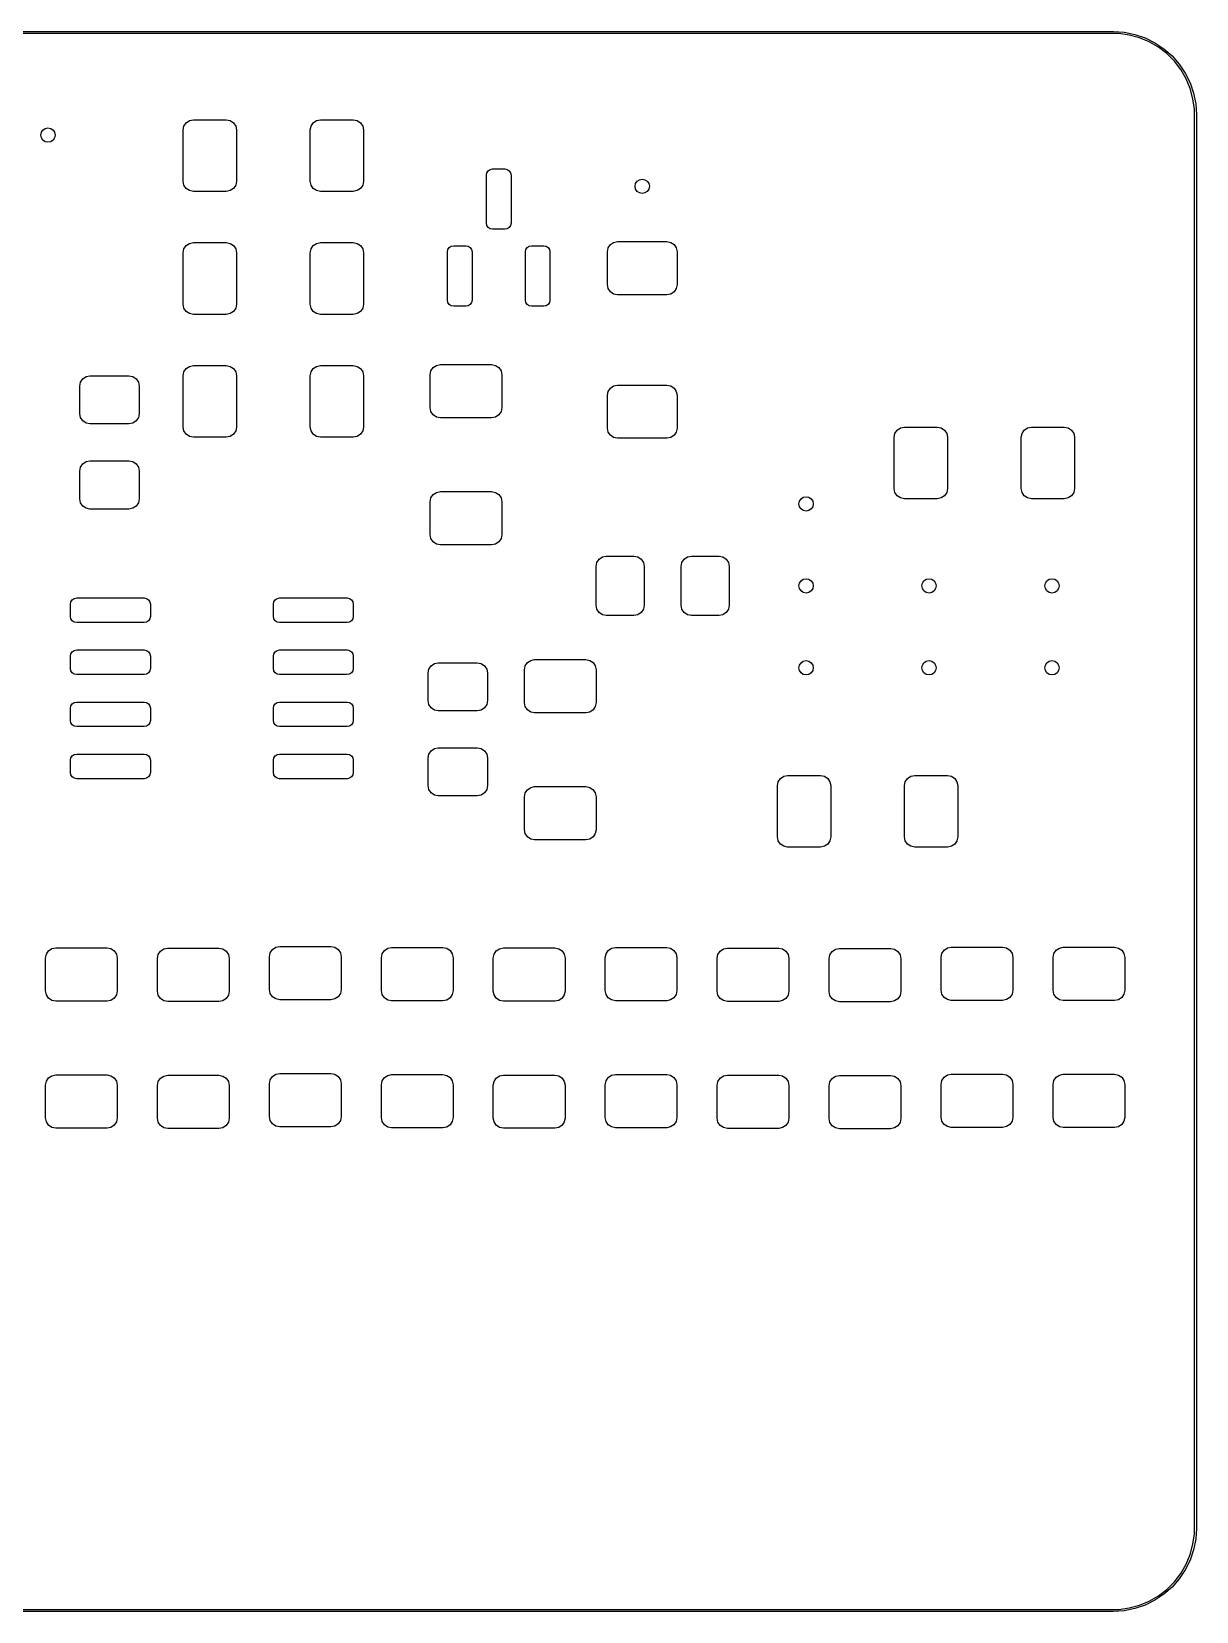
# Model space of a CAD drawing. Header units: millimetres. Extents: x 113.4 to 170.4, y -113 to -74.5.
# Drawn here: x 142 to 170.42, y -113.02 to -74.47 of the extents above; entities that cross this region are included whole.
import ezdxf

# ---------------------------------------------------------------- set-up
doc = ezdxf.new("R2010")
doc.units = ezdxf.units.MM
doc.layers.add('F.Paste', color=253, linetype='CONTINUOUS', true_color=0xb4a09a)

msp = doc.modelspace()

# ---------------------------------------------------------------- linework, layer by layer
at = {"layer": 'F.Paste', "linetype": 'CONTINUOUS'}
for p, q in [((115.4, -74.475), (168.4, -74.475)), ((168.4, -74.525), (115.4, -74.525)), ((168.4, -74.475), (168.664316, -74.492324)), ((168.529448, -74.525), (168.4, -74.525)), ((168.78613, -74.558792), (168.529448, -74.525)), ((168.664316, -74.492324), (168.924109, -74.544)), ((169.036205, -74.6258), (168.78613, -74.558792)), ((168.924109, -74.544), (169.174934, -74.629144)), ((169.275395, -74.724875), (169.036205, -74.6258)), ((169.174934, -74.629144), (169.4125, -74.746298)), ((169.499606, -74.854323), (169.275395, -74.724875)), ((169.4125, -74.746298), (169.632742, -74.893459)), ((169.705003, -75.01193), (169.499606, -74.854323)), ((169.632742, -74.893459), (169.831892, -75.068108)), ((169.88807, -75.194997), (169.705003, -75.01193)), ((169.831892, -75.068108), (170.006541, -75.267258)), ((170.045677, -75.400394), (169.88807, -75.194997)), ((170.006541, -75.267258), (170.153702, -75.4875)), ((170.175125, -75.624605), (170.045677, -75.400394)), ((170.153702, -75.4875), (170.270856, -75.725066)), ((170.2742, -75.863795), (170.175125, -75.624605)), ((170.270856, -75.725066), (170.356, -75.975891)), ((170.341208, -76.11387), (170.2742, -75.863795)), ((170.375, -76.370552), (170.341208, -76.11387)), ((170.356, -75.975891), (170.407676, -76.235684)), ((170.407676, -76.235684), (170.425, -76.5)), ((145.71903, -76.779329), (145.773223, -76.698223)), ((145.773223, -76.698223), (145.854329, -76.64403)), ((145.854329, -76.64403), (145.95, -76.625)), ((145.95, -76.625), (146.75, -76.625)), ((146.75, -76.625), (146.845671, -76.64403)), ((146.845671, -76.64403), (146.926777, -76.698223)), ((146.926777, -76.698223), (146.98097, -76.779329)), ((148.81903, -76.779329), (148.873223, -76.698223)), ((148.873223, -76.698223), (148.954329, -76.64403)), ((148.954329, -76.64403), (149.05, -76.625)), ((149.05, -76.625), (149.85, -76.625)), ((149.85, -76.625), (149.945671, -76.64403)), ((149.945671, -76.64403), (150.026777, -76.698223)), ((150.026777, -76.698223), (150.08097, -76.779329)), ((170.375, -76.5), (170.375, -76.370552)), ((170.375, -111), (170.375, -76.5)), ((170.425, -76.5), (170.425, -111)), ((145.7, -76.875), (145.71903, -76.779329)), ((145.7, -78.125), (145.7, -76.875)), ((146.98097, -76.779329), (147, -76.875)), ((147, -76.875), (147, -78.125)), ((148.8, -76.875), (148.81903, -76.779329)), ((148.8, -78.125), (148.8, -76.875)), ((150.08097, -76.779329), (150.1, -76.875)), ((150.1, -76.875), (150.1, -78.125)), ((153.111418, -77.917597), (153.143934, -77.868934)), ((153.143934, -77.868934), (153.192597, -77.836418)), ((153.192597, -77.836418), (153.25, -77.825)), ((153.25, -77.825), (153.55, -77.825)), ((153.55, -77.825), (153.607403, -77.836418)), ((153.607403, -77.836418), (153.656066, -77.868934)), ((153.656066, -77.868934), (153.688582, -77.917597)), ((145.71903, -78.220671), (145.7, -78.125)), ((145.773223, -78.301777), (145.71903, -78.220671)), ((146.98097, -78.220671), (146.926777, -78.301777)), ((147, -78.125), (146.98097, -78.220671)), ((148.81903, -78.220671), (148.8, -78.125)), ((148.873223, -78.301777), (148.81903, -78.220671)), ((150.08097, -78.220671), (150.026777, -78.301777)), ((150.1, -78.125), (150.08097, -78.220671)), ((153.1, -77.975), (153.111418, -77.917597)), ((153.1, -79.15), (153.1, -77.975)), ((153.688582, -77.917597), (153.7, -77.975)), ((153.7, -77.975), (153.7, -79.15)), ((145.854329, -78.35597), (145.773223, -78.301777)), ((145.95, -78.375), (145.854329, -78.35597)), ((146.75, -78.375), (145.95, -78.375)), ((146.845671, -78.35597), (146.75, -78.375)), ((146.926777, -78.301777), (146.845671, -78.35597)), ((148.954329, -78.35597), (148.873223, -78.301777)), ((149.05, -78.375), (148.954329, -78.35597)), ((149.85, -78.375), (149.05, -78.375)), ((149.945671, -78.35597), (149.85, -78.375)), ((150.026777, -78.301777), (149.945671, -78.35597)), ((153.111418, -79.207403), (153.1, -79.15)), ((153.143934, -79.256066), (153.111418, -79.207403)), ((153.192597, -79.288582), (153.143934, -79.256066)), ((153.25, -79.3), (153.192597, -79.288582)), ((153.55, -79.3), (153.25, -79.3)), ((153.607403, -79.288582), (153.55, -79.3)), ((153.656066, -79.256066), (153.607403, -79.288582)), ((153.688582, -79.207403), (153.656066, -79.256066)), ((153.7, -79.15), (153.688582, -79.207403)), ((145.7, -79.875), (145.71903, -79.779329)), ((145.71903, -79.779329), (145.773223, -79.698223)), ((145.773223, -79.698223), (145.854329, -79.64403)), ((145.854329, -79.64403), (145.95, -79.625)), ((145.95, -79.625), (146.75, -79.625)), ((146.75, -79.625), (146.845671, -79.64403)), ((146.845671, -79.64403), (146.926777, -79.698223)), ((146.926777, -79.698223), (146.98097, -79.779329)), ((146.98097, -79.779329), (147, -79.875)), ((148.8, -79.875), (148.81903, -79.779329)), ((148.81903, -79.779329), (148.873223, -79.698223)), ((148.873223, -79.698223), (148.954329, -79.64403)), ((148.954329, -79.64403), (149.05, -79.625)), ((149.05, -79.625), (149.85, -79.625)), ((149.85, -79.625), (149.945671, -79.64403)), ((149.945671, -79.64403), (150.026777, -79.698223)), ((150.026777, -79.698223), (150.08097, -79.779329)), ((150.08097, -79.779329), (150.1, -79.875)), ((152.15, -79.85), (152.161418, -79.792597)), ((152.161418, -79.792597), (152.193934, -79.743934)), ((152.193934, -79.743934), (152.242597, -79.711418)), ((152.242597, -79.711418), (152.3, -79.7)), ((152.3, -79.7), (152.6, -79.7)), ((152.6, -79.7), (152.657403, -79.711418)), ((152.657403, -79.711418), (152.706066, -79.743934)), ((152.706066, -79.743934), (152.738582, -79.792597)), ((152.738582, -79.792597), (152.75, -79.85)), ((154.05, -79.85), (154.061418, -79.792597)), ((154.061418, -79.792597), (154.093934, -79.743934)), ((154.093934, -79.743934), (154.142597, -79.711418)), ((154.142597, -79.711418), (154.2, -79.7)), ((154.2, -79.7), (154.5, -79.7)), ((154.5, -79.7), (154.557403, -79.711418)), ((154.557403, -79.711418), (154.606066, -79.743934)), ((154.606066, -79.743934), (154.638582, -79.792597)), ((154.638582, -79.792597), (154.65, -79.85)), ((156.05, -79.85), (156.06903, -79.754329)), ((156.06903, -79.754329), (156.123223, -79.673223)), ((156.123223, -79.673223), (156.204329, -79.61903)), ((156.204329, -79.61903), (156.3, -79.6)), ((156.3, -79.6), (157.5, -79.6)), ((157.5, -79.6), (157.595671, -79.61903)), ((157.595671, -79.61903), (157.676777, -79.673223)), ((157.676777, -79.673223), (157.73097, -79.754329)), ((157.73097, -79.754329), (157.75, -79.85)), ((145.7, -81.125), (145.7, -79.875)), ((147, -79.875), (147, -81.125)), ((148.8, -81.125), (148.8, -79.875)), ((150.1, -79.875), (150.1, -81.125)), ((152.15, -81.025), (152.15, -79.85)), ((152.75, -79.85), (152.75, -81.025)), ((154.05, -81.025), (154.05, -79.85)), ((154.65, -79.85), (154.65, -81.025)), ((156.05, -80.65), (156.05, -79.85)), ((157.75, -79.85), (157.75, -80.65)), ((156.06903, -80.745671), (156.05, -80.65)), ((156.123223, -80.826777), (156.06903, -80.745671)), ((156.204329, -80.88097), (156.123223, -80.826777)), ((156.3, -80.9), (156.204329, -80.88097)), ((157.5, -80.9), (156.3, -80.9)), ((157.595671, -80.88097), (157.5, -80.9)), ((157.676777, -80.826777), (157.595671, -80.88097)), ((157.73097, -80.745671), (157.676777, -80.826777)), ((157.75, -80.65), (157.73097, -80.745671)), ((145.71903, -81.220671), (145.7, -81.125)), ((145.773223, -81.301777), (145.71903, -81.220671)), ((145.854329, -81.35597), (145.773223, -81.301777)), ((146.926777, -81.301777), (146.845671, -81.35597)), ((146.98097, -81.220671), (146.926777, -81.301777)), ((147, -81.125), (146.98097, -81.220671)), ((148.81903, -81.220671), (148.8, -81.125)), ((148.873223, -81.301777), (148.81903, -81.220671)), ((148.954329, -81.35597), (148.873223, -81.301777)), ((150.026777, -81.301777), (149.945671, -81.35597)), ((150.08097, -81.220671), (150.026777, -81.301777)), ((150.1, -81.125), (150.08097, -81.220671)), ((152.161418, -81.082403), (152.15, -81.025)), ((152.193934, -81.131066), (152.161418, -81.082403)), ((152.242597, -81.163582), (152.193934, -81.131066)), ((152.3, -81.175), (152.242597, -81.163582)), ((152.6, -81.175), (152.3, -81.175)), ((152.657403, -81.163582), (152.6, -81.175)), ((152.706066, -81.131066), (152.657403, -81.163582)), ((152.738582, -81.082403), (152.706066, -81.131066)), ((152.75, -81.025), (152.738582, -81.082403)), ((154.061418, -81.082403), (154.05, -81.025)), ((154.093934, -81.131066), (154.061418, -81.082403)), ((154.142597, -81.163582), (154.093934, -81.131066)), ((154.2, -81.175), (154.142597, -81.163582)), ((154.5, -81.175), (154.2, -81.175)), ((154.557403, -81.163582), (154.5, -81.175)), ((154.606066, -81.131066), (154.557403, -81.163582)), ((154.638582, -81.082403), (154.606066, -81.131066)), ((154.65, -81.025), (154.638582, -81.082403)), ((145.95, -81.375), (145.854329, -81.35597)), ((146.75, -81.375), (145.95, -81.375)), ((146.845671, -81.35597), (146.75, -81.375)), ((149.05, -81.375), (148.954329, -81.35597)), ((149.85, -81.375), (149.05, -81.375)), ((149.945671, -81.35597), (149.85, -81.375)), ((143.329329, -82.89403), (143.425, -82.875)), ((143.425, -82.875), (144.375, -82.875)), ((144.375, -82.875), (144.470671, -82.89403)), ((145.7, -82.875), (145.71903, -82.779329)), ((145.7, -84.125), (145.7, -82.875)), ((145.71903, -82.779329), (145.773223, -82.698223)), ((145.773223, -82.698223), (145.854329, -82.64403)), ((145.854329, -82.64403), (145.95, -82.625)), ((145.95, -82.625), (146.75, -82.625)), ((146.75, -82.625), (146.845671, -82.64403)), ((146.845671, -82.64403), (146.926777, -82.698223)), ((146.926777, -82.698223), (146.98097, -82.779329)), ((146.98097, -82.779329), (147, -82.875)), ((147, -82.875), (147, -84.125)), ((148.8, -82.875), (148.81903, -82.779329)), ((148.8, -84.125), (148.8, -82.875)), ((148.81903, -82.779329), (148.873223, -82.698223)), ((148.873223, -82.698223), (148.954329, -82.64403)), ((148.954329, -82.64403), (149.05, -82.625)), ((149.05, -82.625), (149.85, -82.625)), ((149.85, -82.625), (149.945671, -82.64403)), ((149.945671, -82.64403), (150.026777, -82.698223)), ((150.026777, -82.698223), (150.08097, -82.779329)), ((150.08097, -82.779329), (150.1, -82.875)), ((150.1, -82.875), (150.1, -84.125)), ((151.725, -82.85), (151.74403, -82.754329)), ((151.725, -83.65), (151.725, -82.85)), ((151.74403, -82.754329), (151.798223, -82.673223)), ((151.798223, -82.673223), (151.879329, -82.61903)), ((151.879329, -82.61903), (151.975, -82.6)), ((151.975, -82.6), (153.225, -82.6)), ((153.225, -82.6), (153.320671, -82.61903)), ((153.320671, -82.61903), (153.401777, -82.673223)), ((153.401777, -82.673223), (153.45597, -82.754329)), ((153.45597, -82.754329), (153.475, -82.85)), ((153.475, -82.85), (153.475, -83.65)), ((143.175, -83.125), (143.19403, -83.029329)), ((143.175, -83.8), (143.175, -83.125)), ((143.19403, -83.029329), (143.248223, -82.948223)), ((143.248223, -82.948223), (143.329329, -82.89403)), ((144.470671, -82.89403), (144.551777, -82.948223)), ((144.551777, -82.948223), (144.60597, -83.029329)), ((144.60597, -83.029329), (144.625, -83.125)), ((144.625, -83.125), (144.625, -83.8)), ((156.05, -83.35), (156.06903, -83.254329)), ((156.06903, -83.254329), (156.123223, -83.173223)), ((156.123223, -83.173223), (156.204329, -83.11903)), ((156.204329, -83.11903), (156.3, -83.1)), ((156.3, -83.1), (157.5, -83.1)), ((157.5, -83.1), (157.595671, -83.11903)), ((157.595671, -83.11903), (157.676777, -83.173223)), ((157.676777, -83.173223), (157.73097, -83.254329)), ((157.73097, -83.254329), (157.75, -83.35)), ((151.74403, -83.745671), (151.725, -83.65)), ((153.475, -83.65), (153.45597, -83.745671)), ((156.05, -84.15), (156.05, -83.35)), ((157.75, -83.35), (157.75, -84.15)), ((143.19403, -83.895671), (143.175, -83.8)), ((143.248223, -83.976777), (143.19403, -83.895671)), ((143.329329, -84.03097), (143.248223, -83.976777)), ((143.425, -84.05), (143.329329, -84.03097)), ((144.470671, -84.03097), (144.375, -84.05)), ((144.551777, -83.976777), (144.470671, -84.03097)), ((144.60597, -83.895671), (144.551777, -83.976777)), ((144.625, -83.8), (144.60597, -83.895671)), ((151.798223, -83.826777), (151.74403, -83.745671)), ((151.879329, -83.88097), (151.798223, -83.826777)), ((151.975, -83.9), (151.879329, -83.88097)), ((153.225, -83.9), (151.975, -83.9)), ((153.320671, -83.88097), (153.225, -83.9)), ((153.401777, -83.826777), (153.320671, -83.88097)), ((153.45597, -83.745671), (153.401777, -83.826777)), ((144.375, -84.05), (143.425, -84.05)), ((145.71903, -84.220671), (145.7, -84.125)), ((145.773223, -84.301777), (145.71903, -84.220671)), ((145.854329, -84.35597), (145.773223, -84.301777)), ((145.95, -84.375), (145.854329, -84.35597)), ((146.75, -84.375), (145.95, -84.375)), ((146.845671, -84.35597), (146.75, -84.375)), ((146.926777, -84.301777), (146.845671, -84.35597)), ((146.98097, -84.220671), (146.926777, -84.301777)), ((147, -84.125), (146.98097, -84.220671)), ((148.81903, -84.220671), (148.8, -84.125)), ((148.873223, -84.301777), (148.81903, -84.220671)), ((148.954329, -84.35597), (148.873223, -84.301777)), ((149.05, -84.375), (148.954329, -84.35597)), ((149.85, -84.375), (149.05, -84.375)), ((149.945671, -84.35597), (149.85, -84.375)), ((150.026777, -84.301777), (149.945671, -84.35597)), ((150.08097, -84.220671), (150.026777, -84.301777)), ((150.1, -84.125), (150.08097, -84.220671)), ((156.06903, -84.245671), (156.05, -84.15)), ((156.123223, -84.326777), (156.06903, -84.245671)), ((156.204329, -84.38097), (156.123223, -84.326777)), ((156.3, -84.4), (156.204329, -84.38097)), ((157.5, -84.4), (156.3, -84.4)), ((157.595671, -84.38097), (157.5, -84.4)), ((157.676777, -84.326777), (157.595671, -84.38097)), ((157.73097, -84.245671), (157.676777, -84.326777)), ((157.75, -84.15), (157.73097, -84.245671)), ((163.05, -84.375), (163.06903, -84.279329)), ((163.05, -85.625), (163.05, -84.375)), ((163.06903, -84.279329), (163.123223, -84.198223)), ((163.123223, -84.198223), (163.204329, -84.14403)), ((163.204329, -84.14403), (163.3, -84.125)), ((163.3, -84.125), (164.1, -84.125)), ((164.1, -84.125), (164.195671, -84.14403)), ((164.195671, -84.14403), (164.276777, -84.198223)), ((164.276777, -84.198223), (164.33097, -84.279329)), ((164.33097, -84.279329), (164.35, -84.375)), ((164.35, -84.375), (164.35, -85.625)), ((166.15, -84.375), (166.16903, -84.279329)), ((166.15, -85.625), (166.15, -84.375)), ((166.16903, -84.279329), (166.223223, -84.198223)), ((166.223223, -84.198223), (166.304329, -84.14403)), ((166.304329, -84.14403), (166.4, -84.125)), ((166.4, -84.125), (167.2, -84.125)), ((167.2, -84.125), (167.295671, -84.14403)), ((167.295671, -84.14403), (167.376777, -84.198223)), ((167.376777, -84.198223), (167.43097, -84.279329)), ((167.43097, -84.279329), (167.45, -84.375)), ((167.45, -84.375), (167.45, -85.625)), ((143.175, -85.2), (143.19403, -85.104329)), ((143.19403, -85.104329), (143.248223, -85.023223)), ((143.248223, -85.023223), (143.329329, -84.96903)), ((143.329329, -84.96903), (143.425, -84.95)), ((143.425, -84.95), (144.375, -84.95)), ((144.375, -84.95), (144.470671, -84.96903)), ((144.470671, -84.96903), (144.551777, -85.023223)), ((144.551777, -85.023223), (144.60597, -85.104329)), ((144.60597, -85.104329), (144.625, -85.2)), ((143.175, -85.875), (143.175, -85.2)), ((144.625, -85.2), (144.625, -85.875)), ((143.19403, -85.970671), (143.175, -85.875)), ((144.625, -85.875), (144.60597, -85.970671)), ((151.725, -85.95), (151.74403, -85.854329)), ((151.725, -86.75), (151.725, -85.95)), ((151.74403, -85.854329), (151.798223, -85.773223)), ((151.798223, -85.773223), (151.879329, -85.71903)), ((151.879329, -85.71903), (151.975, -85.7)), ((151.975, -85.7), (153.225, -85.7)), ((153.225, -85.7), (153.320671, -85.71903)), ((153.320671, -85.71903), (153.401777, -85.773223)), ((153.401777, -85.773223), (153.45597, -85.854329)), ((153.45597, -85.854329), (153.475, -85.95)), ((153.475, -85.95), (153.475, -86.75)), ((163.06903, -85.720671), (163.05, -85.625)), ((163.123223, -85.801777), (163.06903, -85.720671)), ((163.204329, -85.85597), (163.123223, -85.801777)), ((163.3, -85.875), (163.204329, -85.85597)), ((164.1, -85.875), (163.3, -85.875)), ((164.195671, -85.85597), (164.1, -85.875)), ((164.276777, -85.801777), (164.195671, -85.85597)), ((164.33097, -85.720671), (164.276777, -85.801777)), ((164.35, -85.625), (164.33097, -85.720671)), ((166.16903, -85.720671), (166.15, -85.625)), ((166.223223, -85.801777), (166.16903, -85.720671)), ((166.304329, -85.85597), (166.223223, -85.801777)), ((166.4, -85.875), (166.304329, -85.85597)), ((167.2, -85.875), (166.4, -85.875)), ((167.295671, -85.85597), (167.2, -85.875)), ((167.376777, -85.801777), (167.295671, -85.85597)), ((167.43097, -85.720671), (167.376777, -85.801777)), ((167.45, -85.625), (167.43097, -85.720671)), ((143.248223, -86.051777), (143.19403, -85.970671)), ((143.329329, -86.10597), (143.248223, -86.051777)), ((143.425, -86.125), (143.329329, -86.10597)), ((144.375, -86.125), (143.425, -86.125)), ((144.470671, -86.10597), (144.375, -86.125)), ((144.551777, -86.051777), (144.470671, -86.10597)), ((144.60597, -85.970671), (144.551777, -86.051777)), ((151.74403, -86.845671), (151.725, -86.75)), ((151.798223, -86.926777), (151.74403, -86.845671)), ((151.879329, -86.98097), (151.798223, -86.926777)), ((151.975, -87), (151.879329, -86.98097)), ((153.225, -87), (151.975, -87)), ((153.320671, -86.98097), (153.225, -87)), ((153.401777, -86.926777), (153.320671, -86.98097)), ((153.45597, -86.845671), (153.401777, -86.926777)), ((153.475, -86.75), (153.45597, -86.845671)), ((155.775, -87.525), (155.79403, -87.429329)), ((155.79403, -87.429329), (155.848223, -87.348223)), ((155.848223, -87.348223), (155.929329, -87.29403)), ((155.929329, -87.29403), (156.025, -87.275)), ((156.025, -87.275), (156.7, -87.275)), ((156.7, -87.275), (156.795671, -87.29403)), ((156.795671, -87.29403), (156.876777, -87.348223)), ((156.876777, -87.348223), (156.93097, -87.429329)), ((156.93097, -87.429329), (156.95, -87.525)), ((157.85, -87.525), (157.86903, -87.429329)), ((157.86903, -87.429329), (157.923223, -87.348223)), ((157.923223, -87.348223), (158.004329, -87.29403)), ((158.004329, -87.29403), (158.1, -87.275)), ((158.1, -87.275), (158.775, -87.275)), ((158.775, -87.275), (158.870671, -87.29403)), ((158.870671, -87.29403), (158.951777, -87.348223)), ((158.951777, -87.348223), (159.00597, -87.429329)), ((159.00597, -87.429329), (159.025, -87.525)), ((155.775, -88.475), (155.775, -87.525)), ((156.95, -87.525), (156.95, -88.475)), ((157.85, -88.475), (157.85, -87.525)), ((159.025, -87.525), (159.025, -88.475)), ((142.95, -88.445), (142.961418, -88.387597)), ((142.95, -88.745), (142.95, -88.445)), ((142.961418, -88.387597), (142.993934, -88.338934)), ((142.993934, -88.338934), (143.042597, -88.306418)), ((143.042597, -88.306418), (143.1, -88.295)), ((143.1, -88.295), (144.75, -88.295)), ((144.75, -88.295), (144.807403, -88.306418)), ((144.807403, -88.306418), (144.856066, -88.338934)), ((144.856066, -88.338934), (144.888582, -88.387597)), ((144.888582, -88.387597), (144.9, -88.445)), ((144.9, -88.445), (144.9, -88.745)), ((147.9, -88.445), (147.911418, -88.387597)), ((147.9, -88.745), (147.9, -88.445)), ((147.911418, -88.387597), (147.943934, -88.338934)), ((147.943934, -88.338934), (147.992597, -88.306418)), ((147.992597, -88.306418), (148.05, -88.295)), ((148.05, -88.295), (149.7, -88.295)), ((149.7, -88.295), (149.757403, -88.306418)), ((149.757403, -88.306418), (149.806066, -88.338934)), ((149.806066, -88.338934), (149.838582, -88.387597)), ((149.838582, -88.387597), (149.85, -88.445)), ((149.85, -88.445), (149.85, -88.745)), ((155.79403, -88.570671), (155.775, -88.475)), ((155.848223, -88.651777), (155.79403, -88.570671)), ((155.929329, -88.70597), (155.848223, -88.651777)), ((156.876777, -88.651777), (156.795671, -88.70597)), ((156.93097, -88.570671), (156.876777, -88.651777)), ((156.95, -88.475), (156.93097, -88.570671)), ((157.86903, -88.570671), (157.85, -88.475)), ((157.923223, -88.651777), (157.86903, -88.570671)), ((158.004329, -88.70597), (157.923223, -88.651777)), ((158.951777, -88.651777), (158.870671, -88.70597)), ((159.00597, -88.570671), (158.951777, -88.651777)), ((159.025, -88.475), (159.00597, -88.570671)), ((142.961418, -88.802403), (142.95, -88.745)), ((142.993934, -88.851066), (142.961418, -88.802403)), ((143.042597, -88.883582), (142.993934, -88.851066)), ((143.1, -88.895), (143.042597, -88.883582)), ((144.75, -88.895), (143.1, -88.895)), ((144.807403, -88.883582), (144.75, -88.895)), ((144.856066, -88.851066), (144.807403, -88.883582)), ((144.888582, -88.802403), (144.856066, -88.851066)), ((144.9, -88.745), (144.888582, -88.802403)), ((147.911418, -88.802403), (147.9, -88.745)), ((147.943934, -88.851066), (147.911418, -88.802403)), ((147.992597, -88.883582), (147.943934, -88.851066)), ((148.05, -88.895), (147.992597, -88.883582)), ((149.7, -88.895), (148.05, -88.895)), ((149.757403, -88.883582), (149.7, -88.895)), ((149.806066, -88.851066), (149.757403, -88.883582)), ((149.838582, -88.802403), (149.806066, -88.851066)), ((149.85, -88.745), (149.838582, -88.802403)), ((156.025, -88.725), (155.929329, -88.70597)), ((156.7, -88.725), (156.025, -88.725)), ((156.795671, -88.70597), (156.7, -88.725)), ((158.1, -88.725), (158.004329, -88.70597)), ((158.775, -88.725), (158.1, -88.725)), ((158.870671, -88.70597), (158.775, -88.725)), ((142.95, -89.715), (142.961418, -89.657597)), ((142.95, -90.015), (142.95, -89.715)), ((142.961418, -89.657597), (142.993934, -89.608934)), ((142.993934, -89.608934), (143.042597, -89.576418)), ((143.042597, -89.576418), (143.1, -89.565)), ((143.1, -89.565), (144.75, -89.565)), ((144.75, -89.565), (144.807403, -89.576418)), ((144.807403, -89.576418), (144.856066, -89.608934)), ((144.856066, -89.608934), (144.888582, -89.657597)), ((144.888582, -89.657597), (144.9, -89.715)), ((144.9, -89.715), (144.9, -90.015)), ((147.9, -89.715), (147.911418, -89.657597)), ((147.9, -90.015), (147.9, -89.715)), ((147.911418, -89.657597), (147.943934, -89.608934)), ((147.943934, -89.608934), (147.992597, -89.576418)), ((147.992597, -89.576418), (148.05, -89.565)), ((148.05, -89.565), (149.7, -89.565)), ((149.7, -89.565), (149.757403, -89.576418)), ((149.757403, -89.576418), (149.806066, -89.608934)), ((149.806066, -89.608934), (149.838582, -89.657597)), ((149.838582, -89.657597), (149.85, -89.715)), ((149.85, -89.715), (149.85, -90.015)), ((154.098223, -89.873223), (154.179329, -89.81903)), ((154.179329, -89.81903), (154.275, -89.8)), ((154.275, -89.8), (155.525, -89.8)), ((155.525, -89.8), (155.620671, -89.81903)), ((155.620671, -89.81903), (155.701777, -89.873223)), ((142.961418, -90.072403), (142.95, -90.015)), ((142.993934, -90.121066), (142.961418, -90.072403)), ((143.042597, -90.153582), (142.993934, -90.121066)), ((143.1, -90.165), (143.042597, -90.153582)), ((144.75, -90.165), (143.1, -90.165)), ((144.807403, -90.153582), (144.75, -90.165)), ((144.856066, -90.121066), (144.807403, -90.153582)), ((144.888582, -90.072403), (144.856066, -90.121066)), ((144.9, -90.015), (144.888582, -90.072403)), ((147.911418, -90.072403), (147.9, -90.015)), ((147.943934, -90.121066), (147.911418, -90.072403)), ((147.992597, -90.153582), (147.943934, -90.121066)), ((148.05, -90.165), (147.992597, -90.153582)), ((149.7, -90.165), (148.05, -90.165)), ((149.757403, -90.153582), (149.7, -90.165)), ((149.806066, -90.121066), (149.757403, -90.153582)), ((149.838582, -90.072403), (149.806066, -90.121066)), ((149.85, -90.015), (149.838582, -90.072403)), ((151.675, -90.125), (151.69403, -90.029329)), ((151.675, -90.8), (151.675, -90.125)), ((151.69403, -90.029329), (151.748223, -89.948223)), ((151.748223, -89.948223), (151.829329, -89.89403)), ((151.829329, -89.89403), (151.925, -89.875)), ((151.925, -89.875), (152.875, -89.875)), ((152.875, -89.875), (152.970671, -89.89403)), ((152.970671, -89.89403), (153.051777, -89.948223)), ((153.051777, -89.948223), (153.10597, -90.029329)), ((153.10597, -90.029329), (153.125, -90.125)), ((153.125, -90.125), (153.125, -90.8)), ((154.025, -90.05), (154.04403, -89.954329)), ((154.025, -90.85), (154.025, -90.05)), ((154.04403, -89.954329), (154.098223, -89.873223)), ((155.701777, -89.873223), (155.75597, -89.954329)), ((155.75597, -89.954329), (155.775, -90.05)), ((155.775, -90.05), (155.775, -90.85)), ((142.95, -90.985), (142.961418, -90.927597)), ((142.961418, -90.927597), (142.993934, -90.878934)), ((142.993934, -90.878934), (143.042597, -90.846418)), ((143.042597, -90.846418), (143.1, -90.835)), ((143.1, -90.835), (144.75, -90.835)), ((144.75, -90.835), (144.807403, -90.846418)), ((144.807403, -90.846418), (144.856066, -90.878934)), ((144.856066, -90.878934), (144.888582, -90.927597)), ((144.888582, -90.927597), (144.9, -90.985)), ((147.9, -90.985), (147.911418, -90.927597)), ((147.911418, -90.927597), (147.943934, -90.878934)), ((147.943934, -90.878934), (147.992597, -90.846418)), ((147.992597, -90.846418), (148.05, -90.835)), ((148.05, -90.835), (149.7, -90.835)), ((149.7, -90.835), (149.757403, -90.846418)), ((149.757403, -90.846418), (149.806066, -90.878934)), ((149.806066, -90.878934), (149.838582, -90.927597)), ((149.838582, -90.927597), (149.85, -90.985)), ((151.69403, -90.895671), (151.675, -90.8)), ((151.748223, -90.976777), (151.69403, -90.895671)), ((151.829329, -91.03097), (151.748223, -90.976777)), ((153.051777, -90.976777), (152.970671, -91.03097)), ((153.10597, -90.895671), (153.051777, -90.976777)), ((153.125, -90.8), (153.10597, -90.895671)), ((154.04403, -90.945671), (154.025, -90.85)), ((154.098223, -91.026777), (154.04403, -90.945671)), ((155.75597, -90.945671), (155.701777, -91.026777)), ((155.775, -90.85), (155.75597, -90.945671)), ((142.95, -91.285), (142.95, -90.985)), ((142.961418, -91.342403), (142.95, -91.285)), ((142.993934, -91.391066), (142.961418, -91.342403)), ((144.888582, -91.342403), (144.856066, -91.391066)), ((144.9, -91.285), (144.888582, -91.342403)), ((144.9, -90.985), (144.9, -91.285)), ((147.9, -91.285), (147.9, -90.985)), ((147.911418, -91.342403), (147.9, -91.285)), ((147.943934, -91.391066), (147.911418, -91.342403)), ((149.838582, -91.342403), (149.806066, -91.391066)), ((149.85, -91.285), (149.838582, -91.342403)), ((149.85, -90.985), (149.85, -91.285)), ((151.925, -91.05), (151.829329, -91.03097)), ((152.875, -91.05), (151.925, -91.05)), ((152.970671, -91.03097), (152.875, -91.05)), ((154.179329, -91.08097), (154.098223, -91.026777)), ((154.275, -91.1), (154.179329, -91.08097)), ((155.525, -91.1), (154.275, -91.1)), ((155.620671, -91.08097), (155.525, -91.1)), ((155.701777, -91.026777), (155.620671, -91.08097)), ((143.042597, -91.423582), (142.993934, -91.391066)), ((143.1, -91.435), (143.042597, -91.423582)), ((144.75, -91.435), (143.1, -91.435)), ((144.807403, -91.423582), (144.75, -91.435)), ((144.856066, -91.391066), (144.807403, -91.423582)), ((147.992597, -91.423582), (147.943934, -91.391066)), ((148.05, -91.435), (147.992597, -91.423582)), ((149.7, -91.435), (148.05, -91.435)), ((149.757403, -91.423582), (149.7, -91.435)), ((149.806066, -91.391066), (149.757403, -91.423582)), ((142.993934, -92.148934), (143.042597, -92.116418)), ((143.042597, -92.116418), (143.1, -92.105)), ((143.1, -92.105), (144.75, -92.105)), ((144.75, -92.105), (144.807403, -92.116418)), ((144.807403, -92.116418), (144.856066, -92.148934)), ((147.943934, -92.148934), (147.992597, -92.116418)), ((147.992597, -92.116418), (148.05, -92.105)), ((148.05, -92.105), (149.7, -92.105)), ((149.7, -92.105), (149.757403, -92.116418)), ((149.757403, -92.116418), (149.806066, -92.148934)), ((151.675, -92.2), (151.69403, -92.104329)), ((151.69403, -92.104329), (151.748223, -92.023223)), ((151.748223, -92.023223), (151.829329, -91.96903)), ((151.829329, -91.96903), (151.925, -91.95)), ((151.925, -91.95), (152.875, -91.95)), ((152.875, -91.95), (152.970671, -91.96903)), ((152.970671, -91.96903), (153.051777, -92.023223)), ((153.051777, -92.023223), (153.10597, -92.104329)), ((153.10597, -92.104329), (153.125, -92.2)), ((142.95, -92.255), (142.961418, -92.197597)), ((142.95, -92.555), (142.95, -92.255)), ((142.961418, -92.197597), (142.993934, -92.148934)), ((144.856066, -92.148934), (144.888582, -92.197597)), ((144.888582, -92.197597), (144.9, -92.255)), ((144.9, -92.255), (144.9, -92.555)), ((147.9, -92.255), (147.911418, -92.197597)), ((147.9, -92.555), (147.9, -92.255)), ((147.911418, -92.197597), (147.943934, -92.148934)), ((149.806066, -92.148934), (149.838582, -92.197597)), ((149.838582, -92.197597), (149.85, -92.255)), ((149.85, -92.255), (149.85, -92.555)), ((151.675, -92.875), (151.675, -92.2)), ((153.125, -92.2), (153.125, -92.875)), ((142.961418, -92.612403), (142.95, -92.555)), ((142.993934, -92.661066), (142.961418, -92.612403)), ((143.042597, -92.693582), (142.993934, -92.661066)), ((143.1, -92.705), (143.042597, -92.693582)), ((144.75, -92.705), (143.1, -92.705)), ((144.807403, -92.693582), (144.75, -92.705)), ((144.856066, -92.661066), (144.807403, -92.693582)), ((144.888582, -92.612403), (144.856066, -92.661066)), ((144.9, -92.555), (144.888582, -92.612403)), ((147.911418, -92.612403), (147.9, -92.555)), ((147.943934, -92.661066), (147.911418, -92.612403)), ((147.992597, -92.693582), (147.943934, -92.661066)), ((148.05, -92.705), (147.992597, -92.693582)), ((149.7, -92.705), (148.05, -92.705)), ((149.757403, -92.693582), (149.7, -92.705)), ((149.806066, -92.661066), (149.757403, -92.693582)), ((149.838582, -92.612403), (149.806066, -92.661066)), ((149.85, -92.555), (149.838582, -92.612403)), ((151.69403, -92.970671), (151.675, -92.875)), ((153.125, -92.875), (153.10597, -92.970671)), ((154.179329, -92.91903), (154.275, -92.9)), ((154.275, -92.9), (155.525, -92.9)), ((155.525, -92.9), (155.620671, -92.91903)), ((160.2, -92.875), (160.21903, -92.779329)), ((160.2, -94.125), (160.2, -92.875)), ((160.21903, -92.779329), (160.273223, -92.698223)), ((160.273223, -92.698223), (160.354329, -92.64403)), ((160.354329, -92.64403), (160.45, -92.625)), ((160.45, -92.625), (161.25, -92.625)), ((161.25, -92.625), (161.345671, -92.64403)), ((161.345671, -92.64403), (161.426777, -92.698223)), ((161.426777, -92.698223), (161.48097, -92.779329)), ((161.48097, -92.779329), (161.5, -92.875)), ((161.5, -92.875), (161.5, -94.125)), ((163.3, -92.875), (163.31903, -92.779329)), ((163.3, -94.125), (163.3, -92.875)), ((163.31903, -92.779329), (163.373223, -92.698223)), ((163.373223, -92.698223), (163.454329, -92.64403)), ((163.454329, -92.64403), (163.55, -92.625)), ((163.55, -92.625), (164.35, -92.625)), ((164.35, -92.625), (164.445671, -92.64403)), ((164.445671, -92.64403), (164.526777, -92.698223)), ((164.526777, -92.698223), (164.58097, -92.779329)), ((164.58097, -92.779329), (164.6, -92.875)), ((164.6, -92.875), (164.6, -94.125)), ((151.748223, -93.051777), (151.69403, -92.970671)), ((151.829329, -93.10597), (151.748223, -93.051777)), ((151.925, -93.125), (151.829329, -93.10597)), ((152.875, -93.125), (151.925, -93.125)), ((152.970671, -93.10597), (152.875, -93.125)), ((153.051777, -93.051777), (152.970671, -93.10597)), ((153.10597, -92.970671), (153.051777, -93.051777)), ((154.025, -93.15), (154.04403, -93.054329)), ((154.025, -93.95), (154.025, -93.15)), ((154.04403, -93.054329), (154.098223, -92.973223)), ((154.098223, -92.973223), (154.179329, -92.91903)), ((155.620671, -92.91903), (155.701777, -92.973223)), ((155.701777, -92.973223), (155.75597, -93.054329)), ((155.75597, -93.054329), (155.775, -93.15)), ((155.775, -93.15), (155.775, -93.95)), ((154.04403, -94.045671), (154.025, -93.95)), ((154.098223, -94.126777), (154.04403, -94.045671)), ((155.75597, -94.045671), (155.701777, -94.126777)), ((155.775, -93.95), (155.75597, -94.045671)), ((154.179329, -94.18097), (154.098223, -94.126777)), ((154.275, -94.2), (154.179329, -94.18097)), ((155.525, -94.2), (154.275, -94.2)), ((155.620671, -94.18097), (155.525, -94.2)), ((155.701777, -94.126777), (155.620671, -94.18097)), ((160.21903, -94.220671), (160.2, -94.125)), ((160.273223, -94.301777), (160.21903, -94.220671)), ((160.354329, -94.35597), (160.273223, -94.301777)), ((160.45, -94.375), (160.354329, -94.35597)), ((161.25, -94.375), (160.45, -94.375)), ((161.345671, -94.35597), (161.25, -94.375)), ((161.426777, -94.301777), (161.345671, -94.35597)), ((161.48097, -94.220671), (161.426777, -94.301777)), ((161.5, -94.125), (161.48097, -94.220671)), ((163.31903, -94.220671), (163.3, -94.125)), ((163.373223, -94.301777), (163.31903, -94.220671)), ((163.454329, -94.35597), (163.373223, -94.301777)), ((163.55, -94.375), (163.454329, -94.35597)), ((164.35, -94.375), (163.55, -94.375)), ((164.445671, -94.35597), (164.35, -94.375)), ((164.526777, -94.301777), (164.445671, -94.35597)), ((164.58097, -94.220671), (164.526777, -94.301777)), ((164.6, -94.125), (164.58097, -94.220671)), ((142.341316, -97.083333), (142.360346, -96.987662)), ((142.341316, -97.883333), (142.341316, -97.083333)), ((142.360346, -96.987662), (142.414539, -96.906556)), ((142.414539, -96.906556), (142.495645, -96.852363)), ((142.495645, -96.852363), (142.591316, -96.833333)), ((142.591316, -96.833333), (143.841316, -96.833333)), ((143.841316, -96.833333), (143.936987, -96.852363)), ((143.936987, -96.852363), (144.018093, -96.906556)), ((144.018093, -96.906556), (144.072286, -96.987662)), ((144.072286, -96.987662), (144.091316, -97.083333)), ((144.091316, -97.083333), (144.091316, -97.883333)), ((145.072947, -97.091667), (145.091977, -96.995996)), ((145.072947, -97.891667), (145.072947, -97.091667)), ((145.091977, -96.995996), (145.14617, -96.91489)), ((145.14617, -96.91489), (145.227276, -96.860697)), ((145.227276, -96.860697), (145.322947, -96.841667)), ((145.322947, -96.841667), (146.572947, -96.841667)), ((146.572947, -96.841667), (146.668618, -96.860697)), ((146.668618, -96.860697), (146.749724, -96.91489)), ((146.749724, -96.91489), (146.803917, -96.995996)), ((146.803917, -96.995996), (146.822947, -97.091667)), ((146.822947, -97.091667), (146.822947, -97.891667)), ((147.804579, -97.05), (147.823609, -96.954329)), ((147.804579, -97.85), (147.804579, -97.05)), ((147.823609, -96.954329), (147.877802, -96.873223)), ((147.877802, -96.873223), (147.958908, -96.81903)), ((147.958908, -96.81903), (148.054579, -96.8)), ((148.054579, -96.8), (149.304579, -96.8)), ((149.304579, -96.8), (149.40025, -96.81903)), ((149.40025, -96.81903), (149.481356, -96.873223)), ((149.481356, -96.873223), (149.535549, -96.954329)), ((149.535549, -96.954329), (149.554579, -97.05)), ((149.554579, -97.05), (149.554579, -97.85)), ((150.536211, -97.075), (150.555241, -96.979329)), ((150.536211, -97.875), (150.536211, -97.075)), ((150.555241, -96.979329), (150.609434, -96.898223)), ((150.609434, -96.898223), (150.69054, -96.84403)), ((150.69054, -96.84403), (150.786211, -96.825)), ((150.786211, -96.825), (152.036211, -96.825)), ((152.036211, -96.825), (152.131882, -96.84403)), ((152.131882, -96.84403), (152.212988, -96.898223)), ((152.212988, -96.898223), (152.267181, -96.979329)), ((152.267181, -96.979329), (152.286211, -97.075)), ((152.286211, -97.075), (152.286211, -97.875)), ((153.267842, -97.086111), (153.286872, -96.99044)), ((153.267842, -97.886111), (153.267842, -97.086111)), ((153.286872, -96.99044), (153.341065, -96.909334)), ((153.341065, -96.909334), (153.422171, -96.855141)), ((153.422171, -96.855141), (153.517842, -96.836111)), ((153.517842, -96.836111), (154.767842, -96.836111)), ((154.767842, -96.836111), (154.863513, -96.855141)), ((154.863513, -96.855141), (154.944619, -96.909334)), ((154.944619, -96.909334), (154.998812, -96.99044)), ((154.998812, -96.99044), (155.017842, -97.086111)), ((155.017842, -97.086111), (155.017842, -97.886111)), ((155.999474, -97.072222), (156.018504, -96.976551)), ((155.999474, -97.872222), (155.999474, -97.072222)), ((156.018504, -96.976551), (156.072697, -96.895445)), ((156.072697, -96.895445), (156.153803, -96.841252)), ((156.153803, -96.841252), (156.249474, -96.822222)), ((156.249474, -96.822222), (157.499474, -96.822222)), ((157.499474, -96.822222), (157.595145, -96.841252)), ((157.595145, -96.841252), (157.676251, -96.895445)), ((157.676251, -96.895445), (157.730444, -96.976551)), ((157.730444, -96.976551), (157.749474, -97.072222)), ((157.749474, -97.072222), (157.749474, -97.872222)), ((158.731105, -97.088889), (158.750135, -96.993218)), ((158.731105, -97.888889), (158.731105, -97.088889)), ((158.750135, -96.993218), (158.804328, -96.912112)), ((158.804328, -96.912112), (158.885434, -96.857919)), ((158.885434, -96.857919), (158.981105, -96.838889)), ((158.981105, -96.838889), (160.231105, -96.838889)), ((160.231105, -96.838889), (160.326776, -96.857919)), ((160.326776, -96.857919), (160.407882, -96.912112)), ((160.407882, -96.912112), (160.462075, -96.993218)), ((160.462075, -96.993218), (160.481105, -97.088889)), ((160.481105, -97.088889), (160.481105, -97.888889)), ((161.462737, -97.097222), (161.481767, -97.001551)), ((161.462737, -97.897222), (161.462737, -97.097222)), ((161.481767, -97.001551), (161.53596, -96.920445)), ((161.53596, -96.920445), (161.617066, -96.866252)), ((161.617066, -96.866252), (161.712737, -96.847222)), ((161.712737, -96.847222), (162.962737, -96.847222)), ((162.962737, -96.847222), (163.058408, -96.866252)), ((163.058408, -96.866252), (163.139514, -96.920445)), ((163.139514, -96.920445), (163.193707, -97.001551)), ((163.193707, -97.001551), (163.212737, -97.097222)), ((163.212737, -97.097222), (163.212737, -97.897222)), ((164.194368, -97.063889), (164.213398, -96.968218)), ((164.194368, -97.863889), (164.194368, -97.063889)), ((164.213398, -96.968218), (164.267591, -96.887112)), ((164.267591, -96.887112), (164.348697, -96.832919)), ((164.348697, -96.832919), (164.444368, -96.813889)), ((164.444368, -96.813889), (165.694368, -96.813889)), ((165.694368, -96.813889), (165.790039, -96.832919)), ((165.790039, -96.832919), (165.871145, -96.887112)), ((165.871145, -96.887112), (165.925338, -96.968218)), ((165.925338, -96.968218), (165.944368, -97.063889)), ((165.944368, -97.063889), (165.944368, -97.863889)), ((166.926, -97.069444), (166.94503, -96.973773)), ((166.926, -97.869444), (166.926, -97.069444)), ((166.94503, -96.973773), (166.999223, -96.892667)), ((166.999223, -96.892667), (167.080329, -96.838474)), ((167.080329, -96.838474), (167.176, -96.819444)), ((167.176, -96.819444), (168.426, -96.819444)), ((168.426, -96.819444), (168.521671, -96.838474)), ((168.521671, -96.838474), (168.602777, -96.892667)), ((168.602777, -96.892667), (168.65697, -96.973773)), ((168.65697, -96.973773), (168.676, -97.069444)), ((168.676, -97.069444), (168.676, -97.869444)), ((142.360346, -97.979004), (142.341316, -97.883333)), ((144.091316, -97.883333), (144.072286, -97.979004)), ((145.091977, -97.987338), (145.072947, -97.891667)), ((146.822947, -97.891667), (146.803917, -97.987338)), ((147.823609, -97.945671), (147.804579, -97.85)), ((149.554579, -97.85), (149.535549, -97.945671)), ((150.555241, -97.970671), (150.536211, -97.875)), ((152.286211, -97.875), (152.267181, -97.970671)), ((153.286872, -97.981782), (153.267842, -97.886111)), ((155.017842, -97.886111), (154.998812, -97.981782)), ((156.018504, -97.967893), (155.999474, -97.872222)), ((157.749474, -97.872222), (157.730444, -97.967893)), ((158.750135, -97.98456), (158.731105, -97.888889)), ((160.481105, -97.888889), (160.462075, -97.98456)), ((161.481767, -97.992893), (161.462737, -97.897222)), ((163.212737, -97.897222), (163.193707, -97.992893)), ((164.213398, -97.95956), (164.194368, -97.863889)), ((165.944368, -97.863889), (165.925338, -97.95956)), ((166.94503, -97.965115), (166.926, -97.869444)), ((168.676, -97.869444), (168.65697, -97.965115)), ((142.414539, -98.06011), (142.360346, -97.979004)), ((142.495645, -98.114303), (142.414539, -98.06011)), ((142.591316, -98.133333), (142.495645, -98.114303)), ((143.841316, -98.133333), (142.591316, -98.133333)), ((143.936987, -98.114303), (143.841316, -98.133333)), ((144.018093, -98.06011), (143.936987, -98.114303)), ((144.072286, -97.979004), (144.018093, -98.06011)), ((145.14617, -98.068444), (145.091977, -97.987338)), ((145.227276, -98.122637), (145.14617, -98.068444)), ((145.322947, -98.141667), (145.227276, -98.122637)), ((146.572947, -98.141667), (145.322947, -98.141667)), ((146.668618, -98.122637), (146.572947, -98.141667)), ((146.749724, -98.068444), (146.668618, -98.122637)), ((146.803917, -97.987338), (146.749724, -98.068444)), ((147.877802, -98.026777), (147.823609, -97.945671)), ((147.958908, -98.08097), (147.877802, -98.026777)), ((148.054579, -98.1), (147.958908, -98.08097)), ((149.304579, -98.1), (148.054579, -98.1)), ((149.40025, -98.08097), (149.304579, -98.1)), ((149.481356, -98.026777), (149.40025, -98.08097)), ((149.535549, -97.945671), (149.481356, -98.026777)), ((150.609434, -98.051777), (150.555241, -97.970671)), ((150.69054, -98.10597), (150.609434, -98.051777)), ((150.786211, -98.125), (150.69054, -98.10597)), ((152.036211, -98.125), (150.786211, -98.125)), ((152.131882, -98.10597), (152.036211, -98.125)), ((152.212988, -98.051777), (152.131882, -98.10597)), ((152.267181, -97.970671), (152.212988, -98.051777)), ((153.341065, -98.062888), (153.286872, -97.981782)), ((153.422171, -98.117081), (153.341065, -98.062888)), ((153.517842, -98.136111), (153.422171, -98.117081)), ((154.767842, -98.136111), (153.517842, -98.136111)), ((154.863513, -98.117081), (154.767842, -98.136111)), ((154.944619, -98.062888), (154.863513, -98.117081)), ((154.998812, -97.981782), (154.944619, -98.062888)), ((156.072697, -98.048999), (156.018504, -97.967893)), ((156.153803, -98.103192), (156.072697, -98.048999)), ((156.249474, -98.122222), (156.153803, -98.103192)), ((157.499474, -98.122222), (156.249474, -98.122222)), ((157.595145, -98.103192), (157.499474, -98.122222)), ((157.676251, -98.048999), (157.595145, -98.103192)), ((157.730444, -97.967893), (157.676251, -98.048999)), ((158.804328, -98.065666), (158.750135, -97.98456)), ((158.885434, -98.119859), (158.804328, -98.065666)), ((158.981105, -98.138889), (158.885434, -98.119859)), ((160.231105, -98.138889), (158.981105, -98.138889)), ((160.326776, -98.119859), (160.231105, -98.138889)), ((160.407882, -98.065666), (160.326776, -98.119859)), ((160.462075, -97.98456), (160.407882, -98.065666)), ((161.53596, -98.073999), (161.481767, -97.992893)), ((161.617066, -98.128192), (161.53596, -98.073999)), ((161.712737, -98.147222), (161.617066, -98.128192)), ((162.962737, -98.147222), (161.712737, -98.147222)), ((163.058408, -98.128192), (162.962737, -98.147222)), ((163.139514, -98.073999), (163.058408, -98.128192)), ((163.193707, -97.992893), (163.139514, -98.073999)), ((164.267591, -98.040666), (164.213398, -97.95956)), ((164.348697, -98.094859), (164.267591, -98.040666)), ((164.444368, -98.113889), (164.348697, -98.094859)), ((165.694368, -98.113889), (164.444368, -98.113889)), ((165.790039, -98.094859), (165.694368, -98.113889)), ((165.871145, -98.040666), (165.790039, -98.094859)), ((165.925338, -97.95956), (165.871145, -98.040666)), ((166.999223, -98.046221), (166.94503, -97.965115)), ((167.080329, -98.100414), (166.999223, -98.046221)), ((167.176, -98.119444), (167.080329, -98.100414)), ((168.426, -98.119444), (167.176, -98.119444)), ((168.521671, -98.100414), (168.426, -98.119444)), ((168.602777, -98.046221), (168.521671, -98.100414)), ((168.65697, -97.965115), (168.602777, -98.046221)), ((142.341316, -100.183333), (142.360346, -100.087662)), ((142.341316, -100.983333), (142.341316, -100.183333)), ((142.360346, -100.087662), (142.414539, -100.006556)), ((142.414539, -100.006556), (142.495645, -99.952363)), ((142.495645, -99.952363), (142.591316, -99.933333)), ((142.591316, -99.933333), (143.841316, -99.933333)), ((143.841316, -99.933333), (143.936987, -99.952363)), ((143.936987, -99.952363), (144.018093, -100.006556)), ((144.018093, -100.006556), (144.072286, -100.087662)), ((144.072286, -100.087662), (144.091316, -100.183333)), ((144.091316, -100.183333), (144.091316, -100.983333)), ((145.072947, -100.191667), (145.091977, -100.095996)), ((145.072947, -100.991667), (145.072947, -100.191667)), ((145.091977, -100.095996), (145.14617, -100.01489)), ((145.14617, -100.01489), (145.227276, -99.960697)), ((145.227276, -99.960697), (145.322947, -99.941667)), ((145.322947, -99.941667), (146.572947, -99.941667)), ((146.572947, -99.941667), (146.668618, -99.960697)), ((146.668618, -99.960697), (146.749724, -100.01489)), ((146.749724, -100.01489), (146.803917, -100.095996)), ((146.803917, -100.095996), (146.822947, -100.191667)), ((146.822947, -100.191667), (146.822947, -100.991667)), ((147.804579, -100.15), (147.823609, -100.054329)), ((147.804579, -100.95), (147.804579, -100.15)), ((147.823609, -100.054329), (147.877802, -99.973223)), ((147.877802, -99.973223), (147.958908, -99.91903)), ((147.958908, -99.91903), (148.054579, -99.9)), ((148.054579, -99.9), (149.304579, -99.9)), ((149.304579, -99.9), (149.40025, -99.91903)), ((149.40025, -99.91903), (149.481356, -99.973223)), ((149.481356, -99.973223), (149.535549, -100.054329)), ((149.535549, -100.054329), (149.554579, -100.15)), ((149.554579, -100.15), (149.554579, -100.95)), ((150.536211, -100.175), (150.555241, -100.079329)), ((150.536211, -100.975), (150.536211, -100.175)), ((150.555241, -100.079329), (150.609434, -99.998223)), ((150.609434, -99.998223), (150.69054, -99.94403)), ((150.69054, -99.94403), (150.786211, -99.925)), ((150.786211, -99.925), (152.036211, -99.925)), ((152.036211, -99.925), (152.131882, -99.94403)), ((152.131882, -99.94403), (152.212988, -99.998223)), ((152.212988, -99.998223), (152.267181, -100.079329)), ((152.267181, -100.079329), (152.286211, -100.175)), ((152.286211, -100.175), (152.286211, -100.975)), ((153.267842, -100.186111), (153.286872, -100.09044)), ((153.267842, -100.986111), (153.267842, -100.186111)), ((153.286872, -100.09044), (153.341065, -100.009334)), ((153.341065, -100.009334), (153.422171, -99.955141)), ((153.422171, -99.955141), (153.517842, -99.936111)), ((153.517842, -99.936111), (154.767842, -99.936111)), ((154.767842, -99.936111), (154.863513, -99.955141)), ((154.863513, -99.955141), (154.944619, -100.009334)), ((154.944619, -100.009334), (154.998812, -100.09044)), ((154.998812, -100.09044), (155.017842, -100.186111)), ((155.017842, -100.186111), (155.017842, -100.986111)), ((155.999474, -100.172222), (156.018504, -100.076551)), ((155.999474, -100.972222), (155.999474, -100.172222)), ((156.018504, -100.076551), (156.072697, -99.995445)), ((156.072697, -99.995445), (156.153803, -99.941252)), ((156.153803, -99.941252), (156.249474, -99.922222)), ((156.249474, -99.922222), (157.499474, -99.922222)), ((157.499474, -99.922222), (157.595145, -99.941252)), ((157.595145, -99.941252), (157.676251, -99.995445)), ((157.676251, -99.995445), (157.730444, -100.076551)), ((157.730444, -100.076551), (157.749474, -100.172222)), ((157.749474, -100.172222), (157.749474, -100.972222)), ((158.731105, -100.188889), (158.750135, -100.093218)), ((158.731105, -100.988889), (158.731105, -100.188889)), ((158.750135, -100.093218), (158.804328, -100.012112)), ((158.804328, -100.012112), (158.885434, -99.957919)), ((158.885434, -99.957919), (158.981105, -99.938889)), ((158.981105, -99.938889), (160.231105, -99.938889)), ((160.231105, -99.938889), (160.326776, -99.957919)), ((160.326776, -99.957919), (160.407882, -100.012112)), ((160.407882, -100.012112), (160.462075, -100.093218)), ((160.462075, -100.093218), (160.481105, -100.188889)), ((160.481105, -100.188889), (160.481105, -100.988889)), ((161.462737, -100.197222), (161.481767, -100.101551)), ((161.462737, -100.997222), (161.462737, -100.197222)), ((161.481767, -100.101551), (161.53596, -100.020445)), ((161.53596, -100.020445), (161.617066, -99.966252)), ((161.617066, -99.966252), (161.712737, -99.947222)), ((161.712737, -99.947222), (162.962737, -99.947222)), ((162.962737, -99.947222), (163.058408, -99.966252)), ((163.058408, -99.966252), (163.139514, -100.020445)), ((163.139514, -100.020445), (163.193707, -100.101551)), ((163.193707, -100.101551), (163.212737, -100.197222)), ((163.212737, -100.197222), (163.212737, -100.997222)), ((164.194368, -100.163889), (164.213398, -100.068218)), ((164.194368, -100.963889), (164.194368, -100.163889)), ((164.213398, -100.068218), (164.267591, -99.987112)), ((164.267591, -99.987112), (164.348697, -99.932919)), ((164.348697, -99.932919), (164.444368, -99.913889)), ((164.444368, -99.913889), (165.694368, -99.913889)), ((165.694368, -99.913889), (165.790039, -99.932919)), ((165.790039, -99.932919), (165.871145, -99.987112)), ((165.871145, -99.987112), (165.925338, -100.068218)), ((165.925338, -100.068218), (165.944368, -100.163889)), ((165.944368, -100.163889), (165.944368, -100.963889)), ((166.926, -100.169444), (166.94503, -100.073773)), ((166.926, -100.969444), (166.926, -100.169444)), ((166.94503, -100.073773), (166.999223, -99.992667)), ((166.999223, -99.992667), (167.080329, -99.938474)), ((167.080329, -99.938474), (167.176, -99.919444)), ((167.176, -99.919444), (168.426, -99.919444)), ((168.426, -99.919444), (168.521671, -99.938474)), ((168.521671, -99.938474), (168.602777, -99.992667)), ((168.602777, -99.992667), (168.65697, -100.073773)), ((168.65697, -100.073773), (168.676, -100.169444)), ((168.676, -100.169444), (168.676, -100.969444)), ((142.360346, -101.079004), (142.341316, -100.983333)), ((144.091316, -100.983333), (144.072286, -101.079004)), ((145.091977, -101.087338), (145.072947, -100.991667)), ((146.822947, -100.991667), (146.803917, -101.087338)), ((147.823609, -101.045671), (147.804579, -100.95)), ((149.554579, -100.95), (149.535549, -101.045671)), ((150.555241, -101.070671), (150.536211, -100.975)), ((152.286211, -100.975), (152.267181, -101.070671)), ((153.286872, -101.081782), (153.267842, -100.986111)), ((155.017842, -100.986111), (154.998812, -101.081782)), ((156.018504, -101.067893), (155.999474, -100.972222)), ((157.749474, -100.972222), (157.730444, -101.067893)), ((158.750135, -101.08456), (158.731105, -100.988889)), ((160.481105, -100.988889), (160.462075, -101.08456)), ((161.481767, -101.092893), (161.462737, -100.997222)), ((163.212737, -100.997222), (163.193707, -101.092893)), ((164.213398, -101.05956), (164.194368, -100.963889)), ((165.944368, -100.963889), (165.925338, -101.05956)), ((166.94503, -101.065115), (166.926, -100.969444)), ((168.676, -100.969444), (168.65697, -101.065115)), ((142.414539, -101.16011), (142.360346, -101.079004)), ((142.495645, -101.214303), (142.414539, -101.16011)), ((142.591316, -101.233333), (142.495645, -101.214303)), ((143.841316, -101.233333), (142.591316, -101.233333)), ((143.936987, -101.214303), (143.841316, -101.233333)), ((144.018093, -101.16011), (143.936987, -101.214303)), ((144.072286, -101.079004), (144.018093, -101.16011)), ((145.14617, -101.168444), (145.091977, -101.087338)), ((145.227276, -101.222637), (145.14617, -101.168444)), ((145.322947, -101.241667), (145.227276, -101.222637)), ((146.572947, -101.241667), (145.322947, -101.241667)), ((146.668618, -101.222637), (146.572947, -101.241667)), ((146.749724, -101.168444), (146.668618, -101.222637)), ((146.803917, -101.087338), (146.749724, -101.168444)), ((147.877802, -101.126777), (147.823609, -101.045671)), ((147.958908, -101.18097), (147.877802, -101.126777)), ((148.054579, -101.2), (147.958908, -101.18097)), ((149.304579, -101.2), (148.054579, -101.2)), ((149.40025, -101.18097), (149.304579, -101.2)), ((149.481356, -101.126777), (149.40025, -101.18097)), ((149.535549, -101.045671), (149.481356, -101.126777)), ((150.609434, -101.151777), (150.555241, -101.070671)), ((150.69054, -101.20597), (150.609434, -101.151777)), ((150.786211, -101.225), (150.69054, -101.20597)), ((152.036211, -101.225), (150.786211, -101.225)), ((152.131882, -101.20597), (152.036211, -101.225)), ((152.212988, -101.151777), (152.131882, -101.20597)), ((152.267181, -101.070671), (152.212988, -101.151777)), ((153.341065, -101.162888), (153.286872, -101.081782)), ((153.422171, -101.217081), (153.341065, -101.162888)), ((153.517842, -101.236111), (153.422171, -101.217081)), ((154.767842, -101.236111), (153.517842, -101.236111)), ((154.863513, -101.217081), (154.767842, -101.236111)), ((154.944619, -101.162888), (154.863513, -101.217081)), ((154.998812, -101.081782), (154.944619, -101.162888)), ((156.072697, -101.148999), (156.018504, -101.067893)), ((156.153803, -101.203192), (156.072697, -101.148999)), ((156.249474, -101.222222), (156.153803, -101.203192)), ((157.499474, -101.222222), (156.249474, -101.222222)), ((157.595145, -101.203192), (157.499474, -101.222222)), ((157.676251, -101.148999), (157.595145, -101.203192)), ((157.730444, -101.067893), (157.676251, -101.148999)), ((158.804328, -101.165666), (158.750135, -101.08456)), ((158.885434, -101.219859), (158.804328, -101.165666)), ((158.981105, -101.238889), (158.885434, -101.219859)), ((160.231105, -101.238889), (158.981105, -101.238889)), ((160.326776, -101.219859), (160.231105, -101.238889)), ((160.407882, -101.165666), (160.326776, -101.219859)), ((160.462075, -101.08456), (160.407882, -101.165666)), ((161.53596, -101.173999), (161.481767, -101.092893)), ((161.617066, -101.228192), (161.53596, -101.173999)), ((161.712737, -101.247222), (161.617066, -101.228192)), ((162.962737, -101.247222), (161.712737, -101.247222)), ((163.058408, -101.228192), (162.962737, -101.247222)), ((163.139514, -101.173999), (163.058408, -101.228192)), ((163.193707, -101.092893), (163.139514, -101.173999)), ((164.267591, -101.140666), (164.213398, -101.05956)), ((164.348697, -101.194859), (164.267591, -101.140666)), ((164.444368, -101.213889), (164.348697, -101.194859)), ((165.694368, -101.213889), (164.444368, -101.213889)), ((165.790039, -101.194859), (165.694368, -101.213889)), ((165.871145, -101.140666), (165.790039, -101.194859)), ((165.925338, -101.05956), (165.871145, -101.140666)), ((166.999223, -101.146221), (166.94503, -101.065115)), ((167.080329, -101.200414), (166.999223, -101.146221)), ((167.176, -101.219444), (167.080329, -101.200414)), ((168.426, -101.219444), (167.176, -101.219444)), ((168.521671, -101.200414), (168.426, -101.219444)), ((168.602777, -101.146221), (168.521671, -101.200414)), ((168.65697, -101.065115), (168.602777, -101.146221)), ((170.375, -111.129448), (170.375, -111)), ((170.425, -111), (170.407676, -111.264316)), ((170.2742, -111.636205), (170.341208, -111.38613)), ((170.341208, -111.38613), (170.375, -111.129448)), ((170.407676, -111.264316), (170.356, -111.524109)), ((170.270856, -111.774934), (170.153702, -112.0125)), ((170.175125, -111.875395), (170.2742, -111.636205)), ((170.356, -111.524109), (170.270856, -111.774934)), ((169.88807, -112.305003), (170.045677, -112.099606)), ((170.153702, -112.0125), (170.006541, -112.232742)), ((170.045677, -112.099606), (170.175125, -111.875395)), ((169.499606, -112.645677), (169.705003, -112.48807)), ((169.831892, -112.431892), (169.632742, -112.606541)), ((169.705003, -112.48807), (169.88807, -112.305003)), ((170.006541, -112.232742), (169.831892, -112.431892)), ((168.529448, -112.975), (168.78613, -112.941208)), ((168.78613, -112.941208), (169.036205, -112.8742)), ((169.174934, -112.870856), (168.924109, -112.956)), ((169.036205, -112.8742), (169.275395, -112.775125)), ((169.4125, -112.753702), (169.174934, -112.870856)), ((169.275395, -112.775125), (169.499606, -112.645677)), ((169.632742, -112.606541), (169.4125, -112.753702)), ((115.4, -112.975), (168.4, -112.975)), ((168.4, -113.025), (115.4, -113.025)), ((168.4, -112.975), (168.529448, -112.975)), ((168.664316, -113.007676), (168.4, -113.025)), ((168.924109, -112.956), (168.664316, -113.007676))]:
    msp.add_line(p, q, dxfattribs=at)
at = {"layer": 'F.Paste'}
for centre in [(142.4, -77), (156.9, -78.25), (160.9, -86), (160.9, -88), (163.9, -88), (166.9, -88), (160.9, -90), (163.9, -90), (166.9, -90)]:
    msp.add_circle(centre, 0.175, dxfattribs=at)

doc.saveas('drawing.dxf')
